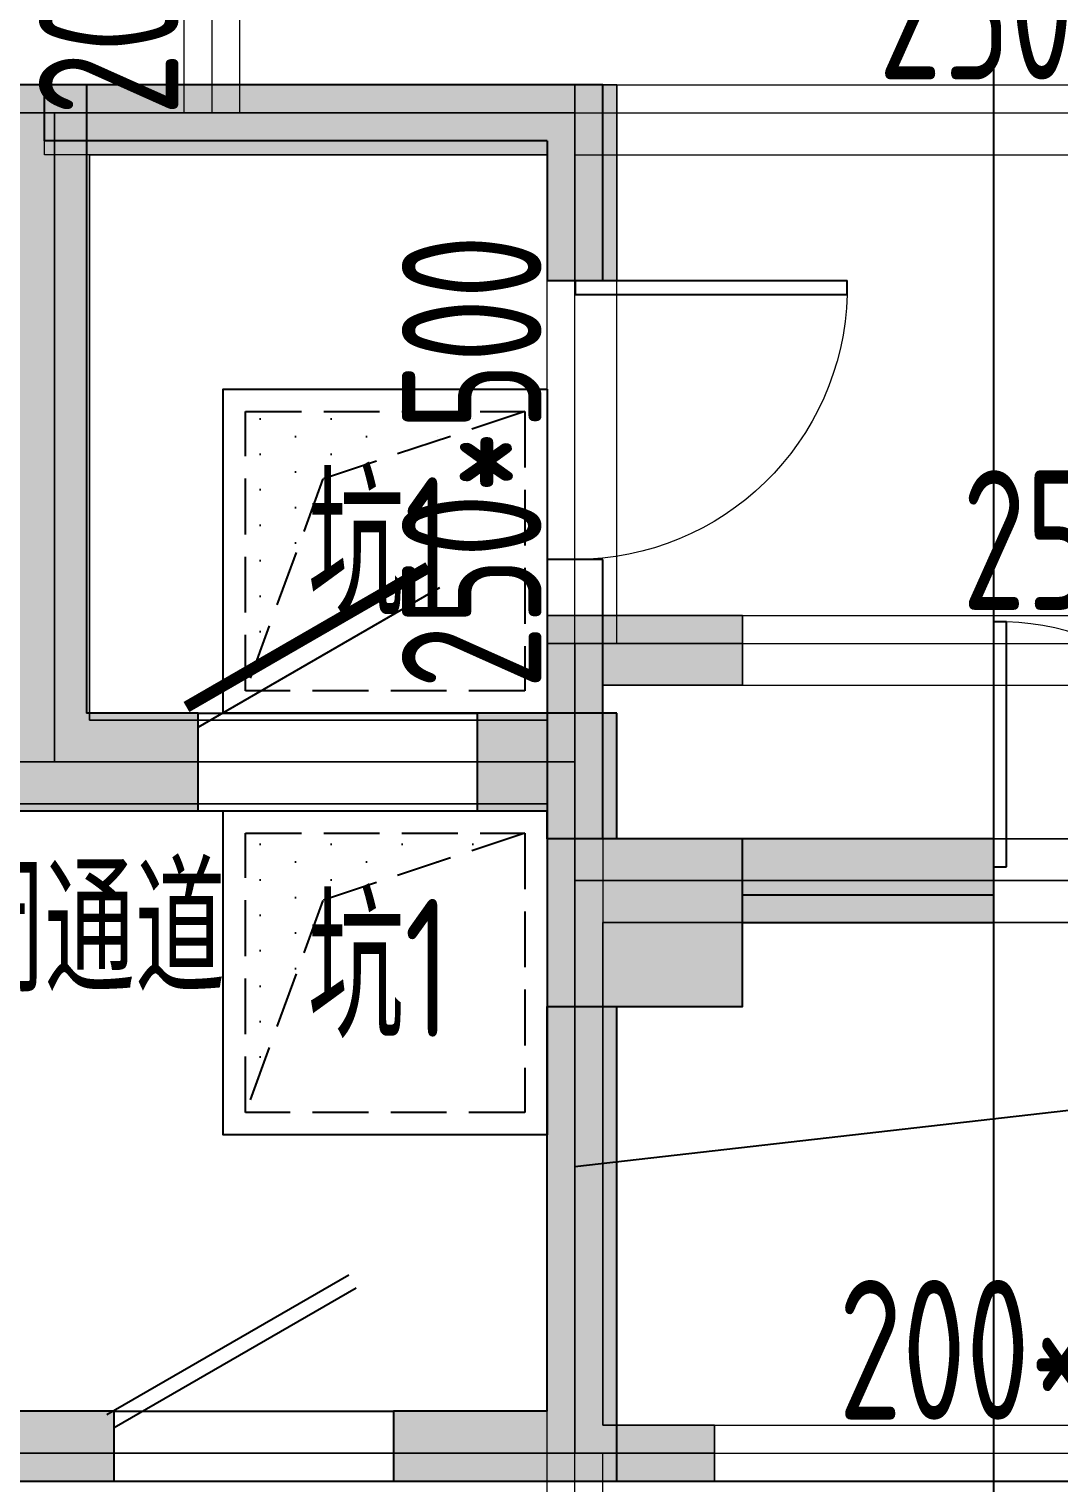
# Model space of a CAD drawing. Extents: x 369444 to 684549, y -549309 to 575337.
# Drawn here: x 431119 to 434808, y 455250 to 460457 of the extents above; entities that cross this region are included whole.
import ezdxf

# ---------------------------------------------------------------- set-up
doc = ezdxf.new("R2010")
doc.units = 0
doc.header["$LTSCALE"] = 1000
doc.header["$MEASUREMENT"] = 0
doc.linetypes.add('DASH', pattern=[0.35, 0.25, -0.1])
for name, color, linetype, lineweight, true_color in [('-1-0-1', 7, 'Continuous', 0, 0xc0c0c0), ('-1-1-2', 7, 'Continuous', 0, 0xc0c0c0), ('-2-0-1', 1, 'Continuous', 0, 0xff0000), ('-2-1-2', 9, 'Continuous', 0, 0x808080), ('1-6-1', 7, 'Continuous', 0, 0x55ff55), ('1-6-2', 7, 'Continuous', 0, 0x55ff55), ('12-6-1', 4, 'Continuous', 0, 0x00ffff), ('12-6-2', 4, 'Continuous', 0, 0x00ffff), ('12-6-5', 4, 'Continuous', 0, 0x00ffff)]:
    doc.layers.add(name, color=color, linetype=linetype, lineweight=lineweight, true_color=true_color)
for name, color, linetype in [('A-WALL-HATCH', 8, 'Continuous'), ('AIRD-PLUM', 122, 'Continuous'), ('COLUMN', 9, 'Continuous'), ('DOTE', 1, 'Continuous'), ('PUB_HATCH', 8, 'Continuous'), ('RF-集水井', 2, 'Continuous'), ('WALL', 9, 'Continuous'), ('WINDOW', 4, 'Continuous'), ('作业图', 7, 'Continuous'), ('文字', 2, 'Continuous')]:
    doc.layers.add(name, color=color, linetype=linetype)
doc.styles.add('_TCH_DIM', font='SIMPLEX', dxfattribs={"bigfont": 'GBCBIG'})
doc.styles.add('yjkcad', font='yjkeng.shx', dxfattribs={"width": 0.7, "height": 250, "bigfont": 'yjkchn.shx'})
doc.styles.add('说明', font='TSSDENG', dxfattribs={"width": 0.7, "bigfont": 'HZTXT'})

# ---------------------------------------------------------------- blocks, each defined once
blk = doc.blocks.new('$DorLib2D$00000002')
for p, q in [((-0.5, 0), (-0.5, 0.4875)), ((-0.475, 0.4875), (-0.5, 0.4875)), ((-0.475, 0), (-0.475, 0.4875)), ((0.475, 0), (0.475, 0.4875)), ((0.475, 0.4875), (0.5, 0.4875)), ((0.5, 0), (0.5, 0.4875)), ((-0.5, 0), (-0.475, 0)), ((0.5, 0), (0.475, 0))]:
    blk.add_line(p, q)
at = {"lineweight": 13}
for centre, start, end in [((-0.4875, 0), 0, 88.5307), ((0.4875, 0), 91.4693, 180)]:
    blk.add_arc(centre, 0.4875, start, end, dxfattribs=at)
blk = doc.blocks.new('$DorLib2D$00000001')
for p, q in [((0.45, 0.975), (0.5, 0.975)), ((0.45, 0), (0.45, 0.975)), ((0.5, 0), (0.5, 0.975)), ((0.5, 0), (0.45, 0))]:
    blk.add_line(p, q)
at = {"lineweight": 13}
blk.add_arc((0.475, 0), 0.975, 91.4693, 180, dxfattribs=at)
blk = doc.blocks.new('_FZH')
blk.add_lwpolyline([(-0.5, -0.5), (0.5, -0.5), (0.5, 0.5), (-0.5, 0.5)], close=True)
at = {"layer": 'PUB_HATCH'}
blk.add_solid([(-0.5, -0.5), (0.5, -0.5), (-0.5, 0.5), (0.5, 0.5)], dxfattribs=at)
blk = doc.blocks.new('JSK1000')
at = {"layer": 'AIRD-PLUM'}
h = blk.add_hatch(dxfattribs=at)
h.set_pattern_fill('DOTS', color=8, scale=80, style=0)
h.set_pattern_definition([(0, (-20, -20), (63.5, 127), [0, -127])])
h.paths.add_polyline_path([(80, 1080), (80, 80), (321, 803.3), (1080, 1080)])
at = {"layer": 'AIRD-PLUM', "ltscale": 0.25}
blk.add_lwpolyline([(0, 0), (1160, 0), (1160, 1160), (0, 1160)], close=True, dxfattribs=at)
at = {"layer": 'AIRD-PLUM', "color": 8, "linetype": 'DASH', "ltscale": 0.8}
blk.add_lwpolyline([(80, 80), (1080, 80), (1080, 1080), (80, 1080)], close=True, dxfattribs=at)
blk.add_lwpolyline([(80, 80), (321, 803.3), (1080, 1080)], dxfattribs=at)
blk = doc.blocks.new('A$C69B9310D')
at = {"layer": 'AIRD-PLUM', "xscale": -1, "rotation": 90}
blk.add_blockref('JSK1000', (1160, 1160), dxfattribs=at)
at = {"layer": '文字', "style": '说明', "width": 0.7}
blk.add_text('坑1', height=495, dxfattribs=at).set_placement((302.3, 349.9))
blk = doc.blocks.new('$DorLib2D$00000182')
at = {"color": 0}
for p, q in [((-0.5267, 0.1129), (0.3394, 0.6129)), ((-0.5, 0.0667), (0.366, 0.5667))]:
    blk.add_line(p, q, dxfattribs=at)
blk = doc.blocks.new('$DorLib2D$00000192')
at = {"color": 0}
blk.add_line((-0.5, 0.125), (0.366, 0.625), dxfattribs=at)
at = {"color": 0, "const_width": 0.0417}
blk.add_lwpolyline([(-0.5417, 0.1972), (0.3244, 0.6972)], dxfattribs=at)

msp = doc.modelspace()

# ---------------------------------------------------------------- hatches: boundary and pattern name
at = {"layer": 'A-WALL-HATCH'}
msp.add_hatch(color=256, dxfattribs=at).paths.add_polyline_path([(433674.6, 456957), (433674.6, 457557), (432974.6, 457557), (432974.6, 456957)])
at = {"layer": 'PUB_HATCH'}
h = msp.add_hatch(color=256, dxfattribs=at)
h.dxf.hatch_style = 1
h.paths.add_polyline_path([(433674.5, 461707), (433674.5, 462107), (434074.5, 462107), (434074.5, 461707)], flags=17)
h.paths.add_polyline_path([(405174.5, 461707), (405174.5, 462107), (404774.5, 462107), (404774.5, 461707)], flags=17)
h.paths.add_polyline_path([(419974.5, 457857), (420074.5, 457857), (420074.5, 458357), (419574.5, 458357), (419574.5, 457857), (419724.5, 457857)], flags=17)
h.paths.add_polyline_path([(420174.5, 458357), (419574.5, 458357), (419574.5, 455257), (419974.5, 455257), (419974.5, 455457), (419824.5, 455457), (419824.5, 458107), (420174.5, 458107)])
h.paths.add_polyline_path([(399474.5, 455257), (399474.5, 460257), (400224.5, 460257), (400224.5, 460007), (399724.5, 460007), (399724.5, 455257)])
h.paths.add_polyline_path([(409249.5, 456957), (409249.5, 460257), (409499.5, 460257), (409499.5, 456957)])
h.paths.add_polyline_path([(393024.5, 457657), (393024.5, 452107), (393524.5, 452107), (393524.5, 451857), (392774.5, 451857), (392774.5, 457657)])
h.paths.add_polyline_path([(396324.5, 451857), (395424.5, 451857), (395424.5, 452107), (396324.5, 452107), (396324.5, 454357), (396574.5, 454357), (396574.5, 452107), (397124.5, 452107), (397124.5, 451857)])
h.paths.add_polyline_path([(402924.5, 453557), (402924.5, 451107), (403824.5, 451107), (403824.5, 450857), (402674.5, 450857), (402674.5, 453557)])
h.paths.add_polyline_path([(405624.5, 459557), (405624.5, 460257), (407674.5, 460257), (407674.5, 460007), (405874.5, 460007), (405874.5, 459557)])
h.paths.add_polyline_path([(416074.5, 453557), (416074.5, 450857), (414924.5, 450857), (414924.5, 451107), (415824.5, 451107), (415824.5, 453557)])
h.paths.add_polyline_path([(413574.5, 458107), (413074.5, 458107), (413074.5, 455457), (413274.5, 455457), (413274.5, 455257), (412824.5, 455257), (412824.5, 458357), (413574.5, 458357)])
h.paths.add_polyline_path([(419274.5, 453557), (419274.5, 450857), (418624.5, 450857), (418624.5, 451107), (419024.5, 451107), (419024.5, 453557)])
h.paths.add_polyline_path([(406974.5, 461656.8), (406974.5, 462557), (410374.5, 462557), (410374.5, 461656.8), (410174.5, 461656.8), (410174.5, 462357), (407174.5, 462357), (407174.5, 461656.7)], flags=17)
h.paths.add_polyline_path([(405274.5, 455457), (405674.5, 455457), (405674.5, 458107), (405174.5, 458107), (405174.5, 458357), (405874.5, 458357), (405874.5, 455257), (405274.5, 455257)])
h.paths.add_polyline_path([(399724.5, 451107), (400124.5, 451107), (400124.5, 450857), (399474.5, 450857), (399474.5, 451857), (398924.5, 451857), (398924.5, 452107), (399474.5, 452107), (399474.5, 453757), (399724.5, 453757), (399724.5, 452107)])
h.paths.add_polyline_path([(405924.5, 451107), (406124.5, 451107), (406124.5, 450857), (405924.5, 450857), (405524.5, 450857), (405524.5, 451107), (405674.5, 451107), (405674.5, 453557), (405924.5, 453557)])
h.paths.add_polyline_path([(418674.5, 458357), (419274.5, 458357), (419274.5, 455257), (418874.5, 455257), (418874.5, 455457), (419024.5, 455457), (419024.5, 458107), (418674.5, 458107)])
h.paths.add_polyline_path([(396324.5, 456907), (396324.5, 457407), (394524.5, 457407), (394524.5, 457657), (396574.5, 457657), (396574.5, 456907)])
h.paths.add_polyline_path([(401924.5, 458107), (401374.5, 458107), (401374.5, 456307), (401124.5, 456307), (401124.5, 458357), (401924.5, 458357)])
h.paths.add_polyline_path([(410174.5, 464207), (410174.5, 464757), (407974.5, 464757), (407974.5, 464207), (407774.5, 464207), (407774.5, 464957), (410374.5, 464957), (410374.5, 464207)], flags=17)
h.paths.add_polyline_path([(413074.5, 451107), (413224.5, 451107), (413224.5, 450857), (412824.5, 450857), (412624.5, 450857), (412624.5, 451107), (412824.5, 451107), (412824.5, 453557), (413074.5, 453557)])
h.paths.add_polyline_path([(439124.5, 455257), (439124.5, 460007), (438624.5, 460007), (438624.5, 460257), (439374.5, 460257), (439374.5, 455257)])
h.paths.add_polyline_path([(429349.5, 456957), (429349.5, 460257), (429599.5, 460257), (429599.5, 456957)])
h.paths.add_polyline_path([(446074.5, 457657), (446074.5, 451857), (445324.5, 451857), (445324.5, 452107), (445824.5, 452107), (445824.5, 457657)])
h.paths.add_polyline_path([(441724.5, 451857), (441724.5, 452107), (442274.5, 452107), (442274.5, 454357), (442524.5, 454357), (442524.5, 452107), (443424.5, 452107), (443424.5, 451857), (442524.5, 451857)])
h.paths.add_polyline_path([(432974.5, 459557), (432974.5, 460007), (431174.5, 460007), (431174.5, 460257), (433224.5, 460257), (433224.5, 459557)])
h.paths.add_polyline_path([(423024.5, 453557), (423024.5, 451107), (423924.5, 451107), (423924.5, 450857), (422774.5, 450857), (422774.5, 453557)])
h.paths.add_polyline_path([(425274.5, 458357), (426024.5, 458357), (426024.5, 455257), (425574.5, 455257), (425574.5, 455457), (425774.5, 455457), (425774.5, 458107), (425274.5, 458107)])
h.paths.add_polyline_path([(419824.5, 453557), (419824.5, 451107), (420224.5, 451107), (420224.5, 450857), (419574.5, 450857), (419574.5, 453557)])
h.paths.add_polyline_path([(431674.5, 461656.8), (431674.5, 462357), (428674.5, 462357), (428674.5, 461656.8), (428474.5, 461656.8), (428474.5, 462557), (431874.5, 462557), (431874.5, 461656.8)], flags=17)
h.paths.add_polyline_path([(433574.5, 455257), (432974.5, 455257), (432974.5, 458357), (433674.5, 458357), (433674.5, 458107), (433174.5, 458107), (433174.5, 455457), (433574.5, 455457)])
h.paths.add_polyline_path([(439124.5, 452107), (439124.5, 453757), (439374.5, 453757), (439374.5, 452107), (439924.5, 452107), (439924.5, 451857), (439374.5, 451857), (439374.5, 450857), (438724.5, 450857), (438724.5, 451107), (439124.5, 451107)])
h.paths.add_polyline_path([(444324.5, 457407), (442524.5, 457407), (442524.5, 456907), (442274.5, 456907), (442274.5, 457657), (444324.5, 457657)])
h.paths.add_polyline_path([(432924.5, 453557), (433174.5, 453557), (433174.5, 451107), (433324.5, 451107), (433324.5, 450857), (432924.5, 450857), (432724.5, 450857), (432724.5, 451107), (432924.5, 451107)])
h.paths.add_polyline_path([(436924.5, 458357), (437724.5, 458357), (437724.5, 456307), (437474.5, 456307), (437474.5, 458107), (436924.5, 458107)])
h.paths.add_polyline_path([(436174.5, 453557), (436174.5, 450857), (435024.5, 450857), (435024.5, 451107), (435924.5, 451107), (435924.5, 453557)])
h.paths.add_polyline_path([(428474.5, 464207), (428474.5, 464957), (431074.5, 464957), (431074.5, 464207), (430874.5, 464207), (430874.5, 464757), (428674.5, 464757), (428674.5, 464207)], flags=17)
h.paths.add_polyline_path([(429349.5, 451107), (429349.5, 454357), (429599.5, 454357), (429599.5, 451107), (430324.5, 451107), (430324.5, 450857), (429349.5, 450857), (428624.5, 450857), (428624.5, 451107)])
h.paths.add_polyline_path([(425774.5, 453557), (426024.5, 453557), (426024.5, 451107), (426224.5, 451107), (426224.5, 450857), (426024.5, 450857), (425624.5, 450857), (425624.5, 451107), (425774.5, 451107)])
h.paths.add_polyline_path([(413074.5, 461657.3), (413324.5, 461657.3), (413324.5, 462157.3), (412824.5, 462157.3), (412824.5, 461657.3)], flags=17)
h.paths.add_polyline_path([(425774.5, 461657), (426024.5, 461657), (426024.5, 462157), (425524.5, 462157), (425524.5, 461657)], flags=17)
edge = h.paths.add_edge_path()
edge.add_line((413074.5, 461657), (413074.5, 460057))
edge.add_line((413074.5, 460057), (411074.5, 460057))
edge.add_line((411074.5, 460057), (411074.5, 460257))
edge.add_line((411074.5, 460257), (412824.5, 460257))
edge.add_line((412824.5, 460257), (412824.5, 461657.3))
edge.add_line((404774.5, 461707), (401874.5, 461707))
edge.add_line((401874.5, 461707), (401874.5, 464457))
edge.add_line((401874.5, 464457), (399674.5, 464457))
edge.add_line((399674.5, 464457), (399674.5, 461657))
edge.add_line((399674.5, 461657), (399174.5, 461657))
edge.add_line((399174.5, 461657), (399174.5, 461857))
edge.add_line((399174.5, 461857), (399474.5, 461857))
edge.add_line((399474.5, 461857), (399474.5, 464457))
edge.add_line((399474.5, 464457), (397174.5, 464457))
edge.add_line((397174.5, 464457), (397174.5, 463507))
edge.add_line((397174.5, 463507), (396924.5, 463507))
edge.add_line((396924.5, 463507), (396924.5, 464457))
edge.add_line((396924.5, 464457), (396924.5, 464907))
edge.add_line((396924.5, 464907), (392224.5, 464907))
edge.add_line((392224.5, 464907), (392224.5, 461907))
edge.add_line((392224.5, 461907), (393024.5, 461907))
edge.add_line((393024.5, 461907), (393024.5, 461157))
edge.add_line((393024.5, 461157), (392774.5, 461157))
edge.add_line((392774.5, 461157), (392774.5, 461657))
edge.add_line((392774.5, 461657), (391974.5, 461657))
edge.add_line((391974.5, 461657), (391974.5, 465157))
edge.add_line((391974.5, 465157), (397174.5, 465157))
edge.add_line((397174.5, 465157), (397174.5, 464707))
edge.add_line((397174.5, 464707), (399674.5, 464707))
edge.add_line((399674.5, 464707), (402124.5, 464707))
edge.add_line((402124.5, 464707), (402124.5, 461957))
edge.add_line((402124.5, 461957), (404774.5, 461957))
edge.add_line((426024.5, 461657), (426024.5, 460257))
edge.add_line((426024.5, 460257), (427774.5, 460257))
edge.add_line((427774.5, 460257), (427774.5, 460057))
edge.add_line((427774.5, 460057), (425774.5, 460057))
edge.add_line((425774.5, 460057), (425774.5, 461657))
edge.add_line((434074.5, 461957), (436724.5, 461957))
edge.add_line((436724.5, 461957), (436724.5, 464707))
edge.add_line((436724.5, 464707), (439174.5, 464707))
edge.add_line((439174.5, 464707), (441674.5, 464707))
edge.add_line((441674.5, 464707), (441674.5, 465157))
edge.add_line((441674.5, 465157), (446874.5, 465157))
edge.add_line((446874.5, 465157), (446874.5, 461657))
edge.add_line((446874.5, 461657), (446074.5, 461657))
edge.add_line((446074.5, 461657), (446074.5, 461157))
edge.add_line((446074.5, 461157), (445824.5, 461157))
edge.add_line((445824.5, 461157), (445824.5, 461907))
edge.add_line((445824.5, 461907), (446624.5, 461907))
edge.add_line((446624.5, 461907), (446624.5, 464907))
edge.add_line((446624.5, 464907), (441924.5, 464907))
edge.add_line((441924.5, 464907), (441924.5, 464457))
edge.add_line((441924.5, 464457), (441924.5, 463507))
edge.add_line((441924.5, 463507), (441674.5, 463507))
edge.add_line((441674.5, 463507), (441674.5, 464457))
edge.add_line((441674.5, 464457), (439374.5, 464457))
edge.add_line((439374.5, 464457), (439374.5, 461857))
edge.add_line((439374.5, 461857), (439674.5, 461857))
edge.add_line((439674.5, 461857), (439674.5, 461657))
edge.add_line((439674.5, 461657), (439174.5, 461657))
edge.add_line((439174.5, 461657), (439174.5, 464457))
edge.add_line((439174.5, 464457), (436974.5, 464457))
edge.add_line((436974.5, 464457), (436974.5, 461707))
edge.add_line((436974.5, 461707), (434074.5, 461707))
edge.add_line((405174.5, 462107), (405174.5, 467557))
edge.add_line((405174.5, 467557), (412274.5, 467557))
edge.add_line((412274.5, 467557), (412274.5, 464707))
edge.add_line((412274.5, 464707), (412824.5, 464707))
edge.add_line((412824.5, 464707), (412824.5, 464307))
edge.add_line((412824.5, 464307), (413074.5, 464307))
edge.add_line((413074.5, 464307), (413074.5, 464957))
edge.add_line((413074.5, 464957), (412524.5, 464957))
edge.add_line((412524.5, 464957), (412524.5, 467557))
edge.add_line((412524.5, 467557), (413374.5, 467557))
edge.add_line((413374.5, 467557), (413374.5, 465557))
edge.add_line((413374.5, 465557), (419424.5, 465557))
edge.add_line((404924.5, 462107), (404924.5, 467807))
edge.add_line((404924.5, 467807), (412274.5, 467807))
edge.add_line((412274.5, 467807), (413624.5, 467807))
edge.add_line((413624.5, 467807), (413624.5, 465807))
edge.add_line((413624.5, 465807), (419424.5, 465807))
edge.add_line((419924.5, 465557), (425474.5, 465557))
edge.add_line((425474.5, 465557), (425474.5, 467557))
edge.add_line((425474.5, 467557), (426324.5, 467557))
edge.add_line((426324.5, 467557), (426324.5, 464957))
edge.add_line((426324.5, 464957), (425774.5, 464957))
edge.add_line((425774.5, 464957), (425774.5, 464307))
edge.add_line((425774.5, 464307), (426024.5, 464307))
edge.add_line((426024.5, 464307), (426024.5, 464707))
edge.add_line((426024.5, 464707), (426574.5, 464707))
edge.add_line((426574.5, 464707), (426574.5, 467557))
edge.add_line((426574.5, 467557), (433674.5, 467557))
edge.add_line((433674.5, 467557), (433674.5, 462107))
edge.add_line((419924.5, 465807), (425224.5, 465807))
edge.add_line((425224.5, 465807), (425224.5, 467807))
edge.add_line((425224.5, 467807), (426574.5, 467807))
edge.add_line((426574.5, 467807), (433924.5, 467807))
edge.add_line((433924.5, 467807), (433924.5, 462107))
h.paths.add_polyline_path([(410224.5, 451107), (410224.5, 450857), (408524.5, 450857), (408524.5, 451107), (409249.5, 451107), (409249.5, 454357), (409499.5, 454357), (409499.5, 451107)])
for points in [[(431074.6, 459557), (431324.6, 460257), (430974.6, 460257), (430974.6, 459557)], [(431324.6, 460257), (431074.6, 459557), (431074.6, 457907), (431174.6, 457897), (431324.6, 458007)], [(431074.6, 457657), (431724.6, 457657), (431724.6, 458007), (431324.6, 458007), (431174.6, 457897)], [(433224.6, 458007), (432724.6, 458007), (432724.6, 457657), (432974.6, 457657)], [(432974.6, 457557), (433224.6, 457557), (433224.6, 458007), (432974.6, 457657)], [(429549.6, 457787), (429599.6, 457657), (431074.6, 457657), (431174.6, 457897), (431074.6, 457907), (429599.6, 457907)], [(433224.6, 456957), (432974.6, 456957), (432974.6, 457557), (432974.6, 455507), (433224.6, 455257)], [(433674.6, 457557), (433674.6, 457257), (434574.6, 457257), (434574.6, 457557)], [(429499.6, 455257), (431424.6, 455257), (431424.6, 455507), (429599.6, 455507), (429482.9, 455423.6)], [(432974.6, 455507), (432424.6, 455507), (432424.6, 455257), (433224.6, 455257)]]:
    msp.add_hatch(color=256, dxfattribs=at).paths.add_polyline_path(points)

# ---------------------------------------------------------------- linework, layer by layer
at = {"layer": '-1-0-1', "color": 0}
for p in [(431210.8, 460156.9, -3600), (431774.4, 460156.9, -3600), (433074.4, 460156.9, -3600), (433074.4, 459556.9, -3600), (433074.4, 458256.9, -3600), (433674.4, 458256.9, -3600), (431210.8, 457832.2, -3600), (433074.4, 457832.2, -3600), (433074.4, 457407.2, -3600), (434799.4, 457407.2, -3600), (433074.4, 455356.9, -3600), (433574.4, 455356.9, -3600)]:
    msp.add_point(p, dxfattribs=at)
at = {"layer": '-1-1-2', "color": 0}
for p, q in [((431210.8, 460156.9, -3600), (431210.8, 460156.9)), ((431774.4, 460156.9, -3600), (431774.4, 460156.9)), ((433074.4, 460156.9, -3600), (433074.4, 460156.9)), ((433074.4, 459556.9, -3600), (433074.4, 459556.9)), ((433074.4, 458256.9, -3600), (433074.4, 458256.9)), ((433674.4, 458256.9, -3600), (433674.4, 458256.9)), ((431210.8, 457832.2, -3600), (431210.8, 457832.2)), ((433074.4, 457832.2, -3600), (433074.4, 457832.2)), ((433074.4, 457407.2, -3600), (433074.4, 457407.2)), ((434799.4, 457407.2, -3600), (434799.4, 457407.2)), ((433074.4, 455356.9, -3600), (433074.4, 455356.9)), ((433574.4, 455356.9, -3600), (433574.4, 455356.9))]:
    msp.add_line(p, q, dxfattribs=at)
at = {"layer": '-2-0-1', "color": 0}
for p, q in [((431774.4, 460156.9, -3600), (431774.4, 461756.7, -3600)), ((429474.4, 460156.9, -3600), (431210.8, 460156.9, -3600)), ((431210.8, 460156.9, -3600), (431774.4, 460156.9, -3600)), ((431210.8, 457832.2, -3600), (431210.8, 460156.9, -3600)), ((431774.4, 460156.9, -3600), (433074.4, 460156.9, -3600)), ((433074.4, 459556.9, -3600), (433074.4, 460156.9, -3600)), ((433074.4, 460156.9, -3600), (436874.4, 460156.9, -3600)), ((433074.4, 458256.9, -3600), (433074.4, 459556.9, -3600)), ((433074.4, 458256.9, -3600), (433674.4, 458256.9, -3600)), ((433074.4, 457832.2, -3600), (433074.4, 458256.9, -3600)), ((433674.4, 458256.9, -3600), (436874.4, 458256.9, -3600)), ((429474.4, 457832.2, -3600), (431210.8, 457832.2, -3600)), ((431210.8, 457832.2, -3600), (433074.4, 457832.2, -3600)), ((433074.4, 457407.2, -3600), (433074.4, 457832.2, -3600)), ((433074.4, 455356.9, -3600), (433074.4, 457407.2, -3600)), ((433074.4, 457407.2, -3600), (434799.4, 457407.2, -3600)), ((434799.4, 457407.2, -3600), (436874.4, 457407.2, -3600)), ((429474.4, 455356.9, -3600), (433074.4, 455356.9, -3600)), ((433074.4, 453556.9, -3600), (433074.4, 455356.9, -3600)), ((433074.4, 455356.9, -3600), (433574.4, 455356.9, -3600)), ((433574.4, 455356.9, -3600), (436074.4, 455356.9, -3600))]:
    msp.add_line(p, q, dxfattribs=at)
at = {"layer": '-2-1-2', "color": 0}
for p, q in [((431774.4, 460156.9), (431774.4, 461756.7)), ((429474.4, 460156.9), (431210.8, 460156.9)), ((431210.8, 460156.9), (431774.4, 460156.9)), ((431210.8, 457832.2), (431210.8, 460156.9)), ((431774.4, 460156.9), (433074.4, 460156.9)), ((433074.4, 459556.9), (433074.4, 460156.9)), ((433074.4, 460156.9), (436874.4, 460156.9)), ((433074.4, 458256.9), (433074.4, 459556.9)), ((433074.4, 458256.9), (433674.4, 458256.9)), ((433074.4, 457832.2), (433074.4, 458256.9)), ((433674.4, 458256.9), (436874.4, 458256.9)), ((429474.4, 457832.2), (431210.8, 457832.2)), ((431210.8, 457832.2), (433074.4, 457832.2)), ((433074.4, 457407.2), (433074.4, 457832.2)), ((433074.4, 455356.9), (433074.4, 457407.2)), ((433074.4, 457407.2), (434799.4, 457407.2)), ((434799.4, 457407.2), (436874.4, 457407.2)), ((429474.4, 455356.9), (433074.4, 455356.9)), ((433074.4, 453556.9), (433074.4, 455356.9)), ((433074.4, 455356.9), (433574.4, 455356.9)), ((433574.4, 455356.9), (436074.4, 455356.9))]:
    msp.add_line(p, q, dxfattribs=at)
at = {"layer": '1-6-1', "color": 0}
for p, q in [((431210.8, 460256.9, -3600), (429474.4, 460256.9, -3600)), ((429474.4, 460256.9), (431210.8, 460256.9)), ((431210.8, 460256.9, -3600), (431210.8, 460256.9)), ((431774.4, 460256.9, -3600), (431210.8, 460256.9, -3600)), ((431210.8, 460256.9), (431774.4, 460256.9)), ((431210.8, 460256.9), (431210.8, 460256.9, -3600)), ((431774.4, 460256.9), (431774.4, 460256.9, -3600)), ((431774.4, 460256.9, -3600), (431774.4, 460256.9)), ((433224.4, 460256.9, -3600), (431774.4, 460256.9, -3600)), ((431774.4, 460256.9), (433224.4, 460256.9)), ((433224.4, 460256.9), (433224.4, 460256.9, -3600)), ((433224.4, 460256.9), (433224.4, 459556.9)), ((433224.4, 460256.9, -3600), (433224.4, 460256.9)), ((433224.4, 459556.9, -3600), (433224.4, 460256.9, -3600)), ((431335.8, 460006.9), (431335.8, 460006.9, -3600)), ((431774.4, 460006.9), (431335.8, 460006.9)), ((431335.8, 460006.9, -3600), (431774.4, 460006.9, -3600)), ((431335.8, 460006.9), (431335.8, 457982.2)), ((431335.8, 460006.9, -3600), (431335.8, 460006.9)), ((431335.8, 457982.2, -3600), (431335.8, 460006.9, -3600)), ((431774.4, 460006.9, -3600), (431774.4, 460006.9)), ((431774.4, 460006.9), (431774.4, 460006.9, -3600)), ((432974.4, 460006.9), (431774.4, 460006.9)), ((431774.4, 460006.9, -3600), (432974.4, 460006.9, -3600)), ((432974.4, 460006.9, -3600), (432974.4, 460006.9)), ((432974.4, 460006.9, -3600), (432974.4, 459556.9, -3600)), ((432974.4, 460006.9), (432974.4, 460006.9, -3600)), ((432974.4, 459556.9), (432974.4, 460006.9)), ((432974.4, 459556.9, -3600), (432974.4, 459556.9)), ((432974.4, 459556.9, -3600), (433224.4, 459556.9, -3600)), ((432974.4, 459556.9), (432974.4, 459556.9, -3600)), ((433224.4, 459556.9), (432974.4, 459556.9)), ((433224.4, 459556.9), (433224.4, 459556.9, -3600)), ((433224.4, 459556.9, -3600), (433224.4, 459556.9)), ((432974.4, 458356.9, -3600), (432974.4, 458356.9)), ((433674.4, 458356.9, -3600), (432974.4, 458356.9, -3600)), ((432974.4, 458356.9), (433674.4, 458356.9)), ((432974.4, 458356.9, -3600), (432974.4, 457982.2, -3600)), ((432974.4, 458356.9), (432974.4, 458356.9, -3600)), ((432974.4, 457982.2), (432974.4, 458356.9)), ((433674.4, 458356.9), (433674.4, 458356.9, -3600)), ((433674.4, 458356.9, -3600), (433674.4, 458356.9)), ((433674.4, 458106.9, -3600), (433674.4, 458356.9, -3600)), ((433674.4, 458356.9), (433674.4, 458106.9)), ((433174.4, 458106.9), (433174.4, 458106.9, -3600)), ((433674.4, 458106.9), (433174.4, 458106.9)), ((433174.4, 458106.9, -3600), (433674.4, 458106.9, -3600)), ((433174.4, 458106.9), (433174.4, 457832.2)), ((433174.4, 458106.9, -3600), (433174.4, 458106.9)), ((433174.4, 457832.2, -3600), (433174.4, 458106.9, -3600)), ((433674.4, 458106.9, -3600), (433674.4, 458106.9)), ((433674.4, 458106.9), (433674.4, 458106.9, -3600)), ((431335.8, 457982.2), (431335.8, 457982.2, -3600)), ((431335.8, 457982.2, -3600), (431335.8, 457982.2)), ((432974.4, 457982.2, -3600), (431335.8, 457982.2, -3600)), ((431335.8, 457982.2), (432974.4, 457982.2)), ((432974.4, 457982.2), (432974.4, 457982.2, -3600)), ((432974.4, 457982.2, -3600), (432974.4, 457982.2)), ((433174.4, 457832.2), (433174.4, 457832.2, -3600)), ((433174.4, 457832.2), (433174.4, 457557.2)), ((433174.4, 457832.2, -3600), (433174.4, 457832.2)), ((433174.4, 457557.2, -3600), (433174.4, 457832.2, -3600)), ((431210.8, 457682.2), (429599.4, 457682.2)), ((429599.4, 457682.2, -3600), (431210.8, 457682.2, -3600)), ((431210.8, 457682.2), (431210.8, 457682.2, -3600)), ((432974.4, 457682.2), (431210.8, 457682.2)), ((431210.8, 457682.2, -3600), (432974.4, 457682.2, -3600)), ((431210.8, 457682.2, -3600), (431210.8, 457682.2)), ((432974.4, 457682.2, -3600), (432974.4, 457682.2)), ((432974.4, 457682.2, -3600), (432974.4, 457407.2, -3600)), ((432974.4, 457682.2), (432974.4, 457682.2, -3600)), ((432974.4, 457407.2), (432974.4, 457682.2)), ((433174.4, 457557.2, -3600), (433174.4, 457557.2)), ((434799.4, 457557.2, -3600), (433174.4, 457557.2, -3600)), ((433174.4, 457557.2), (434799.4, 457557.2)), ((433174.4, 457557.2), (433174.4, 457557.2, -3600)), ((434799.4, 457557.2, -3600), (434799.4, 457557.2)), ((436774.4, 457557.2, -3600), (434799.4, 457557.2, -3600)), ((434799.4, 457557.2), (436774.4, 457557.2)), ((434799.4, 457557.2), (434799.4, 457557.2, -3600)), ((432974.4, 457407.2, -3600), (432974.4, 455506.9, -3600)), ((432974.4, 457407.2), (432974.4, 457407.2, -3600)), ((432974.4, 455506.9), (432974.4, 457407.2)), ((432974.4, 457407.2, -3600), (432974.4, 457407.2)), ((433174.4, 457257.2), (433174.4, 455456.9)), ((433174.4, 457257.2, -3600), (433174.4, 457257.2)), ((433174.4, 455456.9, -3600), (433174.4, 457257.2, -3600)), ((433174.4, 457257.2), (433174.4, 457257.2, -3600)), ((434799.4, 457257.2), (433174.4, 457257.2)), ((433174.4, 457257.2, -3600), (434799.4, 457257.2, -3600)), ((434799.4, 457257.2), (434799.4, 457257.2, -3600)), ((437024.4, 457257.2), (434799.4, 457257.2)), ((434799.4, 457257.2, -3600), (437024.4, 457257.2, -3600)), ((434799.4, 457257.2, -3600), (434799.4, 457257.2)), ((432974.4, 455506.9, -3600), (429599.4, 455506.9, -3600)), ((429599.4, 455506.9), (432974.4, 455506.9)), ((432974.4, 455506.9), (432974.4, 455506.9, -3600)), ((432974.4, 455506.9, -3600), (432974.4, 455506.9)), ((433174.4, 455456.9), (433174.4, 455456.9, -3600)), ((433174.4, 455456.9, -3600), (433174.4, 455456.9)), ((433574.4, 455456.9, -3600), (433174.4, 455456.9, -3600)), ((433174.4, 455456.9), (433574.4, 455456.9)), ((433574.4, 455456.9), (433574.4, 455456.9, -3600)), ((433574.4, 455456.9, -3600), (433574.4, 455456.9)), ((433574.4, 455256.9, -3600), (433574.4, 455456.9, -3600)), ((433574.4, 455456.9), (433574.4, 455256.9)), ((433074.4, 455256.9), (429474.4, 455256.9)), ((429474.4, 455256.9, -3600), (433074.4, 455256.9, -3600)), ((433074.4, 455256.9, -3600), (433074.4, 455256.9)), ((433074.4, 455256.9), (433074.4, 455256.9, -3600)), ((433574.4, 455256.9), (433074.4, 455256.9)), ((433074.4, 455256.9, -3600), (433574.4, 455256.9, -3600)), ((433574.4, 455256.9, -3600), (433574.4, 455256.9)), ((433574.4, 455256.9), (433574.4, 455256.9, -3600))]:
    msp.add_line(p, q, dxfattribs=at)
at = {"layer": '1-6-2', "color": 0}
for p, q in [((431210.8, 460156.9), (429474.4, 460156.9)), ((429474.4, 460156.9, -3600), (431210.8, 460156.9, -3600)), ((431210.8, 460156.9), (431210.8, 460156.9, -3600)), ((431774.4, 460156.9), (431210.8, 460156.9)), ((431210.8, 460156.9, -3600), (431774.4, 460156.9, -3600)), ((431210.8, 460156.9), (431210.8, 457832.2)), ((431210.8, 460156.9, -3600), (431210.8, 460156.9)), ((431210.8, 457832.2, -3600), (431210.8, 460156.9, -3600)), ((431210.8, 460156.9, -3600), (431210.8, 460156.9)), ((431774.4, 460156.9, -3600), (431774.4, 460156.9)), ((431774.4, 460156.9), (431774.4, 460156.9, -3600)), ((433074.4, 460156.9), (431774.4, 460156.9)), ((431774.4, 460156.9, -3600), (433074.4, 460156.9, -3600)), ((433074.4, 460156.9, -3600), (433074.4, 460156.9)), ((433074.4, 460156.9), (433074.4, 459556.9)), ((433074.4, 460156.9, -3600), (433074.4, 460156.9)), ((433074.4, 459556.9, -3600), (433074.4, 460156.9, -3600)), ((433074.4, 459556.9), (433074.4, 459556.9, -3600)), ((433074.4, 458256.9), (433074.4, 458256.9, -3600)), ((433674.4, 458256.9), (433074.4, 458256.9)), ((433074.4, 458256.9, -3600), (433674.4, 458256.9, -3600)), ((433074.4, 458256.9), (433074.4, 457832.2)), ((433074.4, 458256.9, -3600), (433074.4, 458256.9)), ((433074.4, 457832.2, -3600), (433074.4, 458256.9, -3600)), ((433674.4, 458256.9, -3600), (433674.4, 458256.9)), ((431210.8, 457832.2), (429474.4, 457832.2)), ((429474.4, 457832.2, -3600), (431210.8, 457832.2, -3600)), ((431210.8, 457832.2), (431210.8, 457832.2, -3600)), ((431210.8, 457832.2), (431210.8, 457832.2, -3600)), ((433074.4, 457832.2), (431210.8, 457832.2)), ((431210.8, 457832.2, -3600), (433074.4, 457832.2, -3600)), ((431210.8, 457832.2, -3600), (431210.8, 457832.2)), ((433074.4, 457832.2, -3600), (433074.4, 457832.2)), ((433074.4, 457832.2), (433074.4, 457832.2, -3600)), ((433074.4, 457832.2), (433074.4, 457407.2)), ((433074.4, 457832.2, -3600), (433074.4, 457832.2)), ((433074.4, 457407.2, -3600), (433074.4, 457832.2, -3600)), ((433074.4, 457407.2), (433074.4, 455356.9)), ((433074.4, 457407.2, -3600), (433074.4, 457407.2)), ((433074.4, 455356.9, -3600), (433074.4, 457407.2, -3600)), ((433074.4, 457407.2), (433074.4, 457407.2, -3600)), ((434799.4, 457407.2), (433074.4, 457407.2)), ((433074.4, 457407.2, -3600), (434799.4, 457407.2, -3600)), ((433074.4, 457407.2), (433074.4, 457407.2, -3600)), ((434799.4, 457407.2), (434799.4, 457407.2, -3600)), ((436874.4, 457407.2), (434799.4, 457407.2)), ((434799.4, 457407.2, -3600), (436874.4, 457407.2, -3600)), ((434799.4, 457407.2, -3600), (434799.4, 457407.2)), ((433074.4, 455356.9), (429474.4, 455356.9)), ((429474.4, 455356.9, -3600), (433074.4, 455356.9, -3600)), ((433074.4, 455356.9, -3600), (433074.4, 455356.9)), ((433074.4, 455356.9), (433074.4, 455356.9, -3600)), ((433074.4, 455356.9), (433074.4, 455356.9, -3600)), ((433574.4, 455356.9), (433074.4, 455356.9)), ((433074.4, 455356.9, -3600), (433574.4, 455356.9, -3600)), ((433574.4, 455356.9, -3600), (433574.4, 455356.9))]:
    msp.add_line(p, q, dxfattribs=at)
at = {"layer": '12-6-1', "color": 0}
for p, q in [((431674.4, 460156.9), (431674.4, 461756.7)), ((431674.4, 460156.9, -400), (431674.4, 461756.7, -400)), ((431874.4, 460156.9), (431874.4, 461756.7)), ((431874.4, 460156.9, -400), (431874.4, 461756.7, -400)), ((433074.4, 460256.9), (433074.4, 460006.9)), ((433074.4, 460256.9, -500), (433074.4, 460256.9)), ((433074.4, 460006.9, -500), (433074.4, 460256.9, -500)), ((433074.4, 460256.9), (436874.4, 460256.9)), ((433074.4, 460256.9, -500), (436874.4, 460256.9, -500)), ((431674.4, 460156.9), (431874.4, 460156.9)), ((431674.4, 460156.9, -400), (431674.4, 460156.9)), ((431874.4, 460156.9, -400), (431674.4, 460156.9, -400)), ((431874.4, 460156.9), (431874.4, 460156.9, -400)), ((433074.4, 460006.9), (433074.4, 460006.9, -500)), ((433074.4, 460006.9), (436874.4, 460006.9)), ((433074.4, 460006.9, -500), (436874.4, 460006.9, -500)), ((432974.4, 459556.9), (433224.4, 459556.9)), ((432974.4, 459556.9, -500), (432974.4, 459556.9)), ((433224.4, 459556.9, -500), (432974.4, 459556.9, -500)), ((432974.4, 458256.9), (432974.4, 459556.9)), ((432974.4, 458256.9, -500), (432974.4, 459556.9, -500)), ((433224.4, 459556.9), (433224.4, 459556.9, -500)), ((433224.4, 458256.9), (433224.4, 459556.9)), ((433224.4, 458256.9, -500), (433224.4, 459556.9, -500)), ((433674.4, 458356.9), (433674.4, 458106.9)), ((433674.4, 458356.9, -500), (433674.4, 458356.9)), ((433674.4, 458106.9, -500), (433674.4, 458356.9, -500)), ((433674.4, 458356.9), (436874.4, 458356.9)), ((433674.4, 458356.9, -500), (436874.4, 458356.9, -500)), ((432974.4, 458256.9), (433224.4, 458256.9)), ((432974.4, 458256.9, -500), (432974.4, 458256.9)), ((433224.4, 458256.9, -500), (432974.4, 458256.9, -500)), ((433224.4, 458256.9), (433224.4, 458256.9, -500)), ((433674.4, 458106.9), (433674.4, 458106.9, -500)), ((433674.4, 458106.9), (436874.4, 458106.9)), ((433674.4, 458106.9, -500), (436874.4, 458106.9, -500)), ((433574.4, 455456.9), (433574.4, 455256.9)), ((433574.4, 455456.9, -500), (433574.4, 455456.9)), ((433574.4, 455256.9, -500), (433574.4, 455456.9, -500)), ((433574.4, 455456.9), (436074.4, 455456.9)), ((433574.4, 455456.9, -500), (436074.4, 455456.9, -500)), ((432974.4, 455356.9), (433174.4, 455356.9)), ((432974.4, 455356.9, -400), (432974.4, 455356.9)), ((433174.4, 455356.9, -400), (432974.4, 455356.9, -400)), ((432974.4, 453556.9), (432974.4, 455356.9)), ((432974.4, 453556.9, -400), (432974.4, 455356.9, -400)), ((433174.4, 455356.9), (433174.4, 455356.9, -400)), ((433174.4, 453556.9), (433174.4, 455356.9)), ((433174.4, 453556.9, -400), (433174.4, 455356.9, -400)), ((433574.4, 455256.9), (433574.4, 455256.9, -500)), ((433574.4, 455256.9), (436074.4, 455256.9)), ((433574.4, 455256.9, -500), (436074.4, 455256.9, -500))]:
    msp.add_line(p, q, dxfattribs=at)
at = {"layer": '12-6-2', "color": 0}
for p, q in [((431774.4, 460156.9), (431774.4, 461756.7)), ((433074.4, 460156.9), (436874.4, 460156.9)), ((433074.4, 458256.9), (433074.4, 459556.9)), ((433674.4, 458256.9), (436874.4, 458256.9)), ((433074.4, 453556.9), (433074.4, 455356.9)), ((433574.4, 455356.9), (436074.4, 455356.9))]:
    msp.add_line(p, q, dxfattribs=at)
at = {"layer": 'COLUMN', "color": 8}
for p, q in [((433674.6, 457557), (432974.6, 457557)), ((432974.6, 457557), (432974.6, 456957)), ((433674.6, 456957), (433674.6, 457557)), ((432974.6, 456957), (433674.6, 456957))]:
    msp.add_line(p, q, dxfattribs=at)
at = {"layer": 'DOTE', "color": 8}
msp.add_line((434574.5, 261807), (434574.5, 476704.8), dxfattribs=at)
at = {"layer": 'DOTE', "color": 8, "lineweight": -2}
msp.add_line((377844.4, 455257), (624570.9, 455257), dxfattribs=at)
at = {"layer": 'PUB_HATCH', "lineweight": 0, "ltscale": 1}
for points in [[(432974.5, 459557), (432974.5, 460007), (431174.5, 460007), (431174.5, 460257), (433224.5, 460257), (433224.5, 459557)], [(433574.5, 455257), (432974.5, 455257), (432974.5, 458357), (433674.5, 458357), (433674.5, 458107), (433174.5, 458107), (433174.5, 455457), (433574.5, 455457)]]:
    msp.add_lwpolyline(points, close=True, dxfattribs=at)
at = {"layer": 'WALL'}
for p, q in [((431324.6, 460257), (430974.6, 460257)), ((433174.5, 460257), (431174.5, 460257)), ((431174.5, 460057), (431174.5, 460257)), ((431324.6, 460257), (431324.6, 458007)), ((433174.5, 459557), (433174.5, 460257)), ((432974.5, 460057), (431174.5, 460057)), ((432974.5, 460057), (432974.5, 459557)), ((432974.5, 459557), (433174.5, 459557)), ((433174.5, 458557), (432974.5, 458557)), ((432974.5, 458557), (432974.5, 457356.9)), ((433174.5, 457557), (433174.5, 458557)), ((431724.6, 458007), (431324.6, 458007)), ((431724.6, 457657), (431724.6, 458007)), ((433224.6, 458007), (432724.6, 458007)), ((432724.6, 458007), (432724.6, 457657)), ((433224.6, 457557), (433224.6, 458007)), ((431074.6, 457657), (431724.6, 457657)), ((432724.6, 457657), (432974.6, 457657)), ((432974.6, 457557), (432974.6, 457657)), ((433124.6, 457557, 0.1), (433124.6, 457557, 0.1)), ((433349.6, 457557, 0.1), (433349.6, 457557, 0.1)), ((433574.6, 457557, 0.1), (433574.6, 457557, 0.1)), ((434574.6, 457557), (433674.6, 457557)), ((434574.5, 457556.9), (433674.6, 457556.9)), ((434574.5, 457356.9), (434574.5, 457556.9)), ((434574.6, 457257), (434574.6, 457557)), ((432974.5, 457356.9), (432974.6, 457356.9)), ((433674.6, 457356.9), (434574.5, 457356.9)), ((433674.6, 457257), (434574.6, 457257)), ((432974.6, 455507), (432974.6, 456957)), ((433224.6, 455257), (433224.6, 456957)), ((431424.6, 455507), (429599.6, 455507)), ((431424.6, 455257), (431424.6, 455507)), ((432974.6, 455507), (432424.6, 455507)), ((432424.6, 455507), (432424.6, 455257)), ((429499.6, 455257), (431424.6, 455257)), ((432424.6, 455257), (433224.6, 455257))]:
    msp.add_line(p, q, dxfattribs=at)
at = {"layer": 'WINDOW', "color": 0}
for p, q in [((431724.6, 458007, 0), (432724.6, 458007, 0)), ((431724.6, 457657, 0), (432724.6, 457657, 0)), ((431424.6, 455507, 0), (432424.6, 455507, 0)), ((431424.6, 455257, 0), (432424.6, 455257, 0))]:
    msp.add_line(p, q, dxfattribs=at)
at = {"layer": '作业图'}
msp.add_lwpolyline([(435062.3, 456609.6), (433074.4, 456382.1)], dxfattribs=at)

# ---------------------------------------------------------------- block references
at = {"layer": 'RF-集水井'}
for p in [(431814.6, 458007, 0), (431814.6, 456497, 0)]:
    msp.add_blockref('A$C69B9310D', p, dxfattribs=at)
at = {"layer": 'WALL', "xscale": 700, "yscale": 600, "zscale": 600}
msp.add_blockref('_FZH', (433324.6, 457257, 0), dxfattribs=at)
at = {"layer": 'WINDOW', "xscale": -1000, "yscale": 1000, "zscale": -1000, "rotation": 270}
msp.add_blockref('$DorLib2D$00000001', (433074.5, 459057), dxfattribs=at)
at = {"layer": 'WINDOW', "color": 0, "xscale": 1000, "yscale": 1000, "zscale": 1000}
for name, p in [('$DorLib2D$00000192', (432224.6, 457832)), ('$DorLib2D$00000182', (431924.6, 455382))]:
    msp.add_blockref(name, p, dxfattribs=at)
at = {"layer": 'WINDOW', "xscale": 1800, "yscale": 1800, "zscale": 1800}
msp.add_blockref('$DorLib2D$00000002', (435474.5, 457456.9), dxfattribs=at)

# ---------------------------------------------------------------- texts
at = {"color": 2, "style": '_TCH_DIM'}
msp.add_text('密闭通道', height=450, rotation=360, dxfattribs=at).set_placement((430526.1, 457006.5, 0))
at = {"layer": '12-6-5', "color": 0, "char_height": 500, "attachment_point": 8, "rotation": 90, "style": 'yjkcad'}
for s, insert in [('200*400', (431654.4, 460956.8)), ('250*500', (432954.4, 458906.9))]:
    msp.add_mtext(s, dxfattribs=dict(at, insert=insert))
at = {"layer": '12-6-5', "color": 0, "char_height": 500, "attachment_point": 8, "style": 'yjkcad'}
for s, insert in [('250*500', (434974.4, 460276.9)), ('250*500', (435274.4, 458376.9)), ('200*500', (434824.4, 455476.9))]:
    msp.add_mtext(s, dxfattribs=dict(at, insert=insert))

doc.saveas('drawing.dxf')
